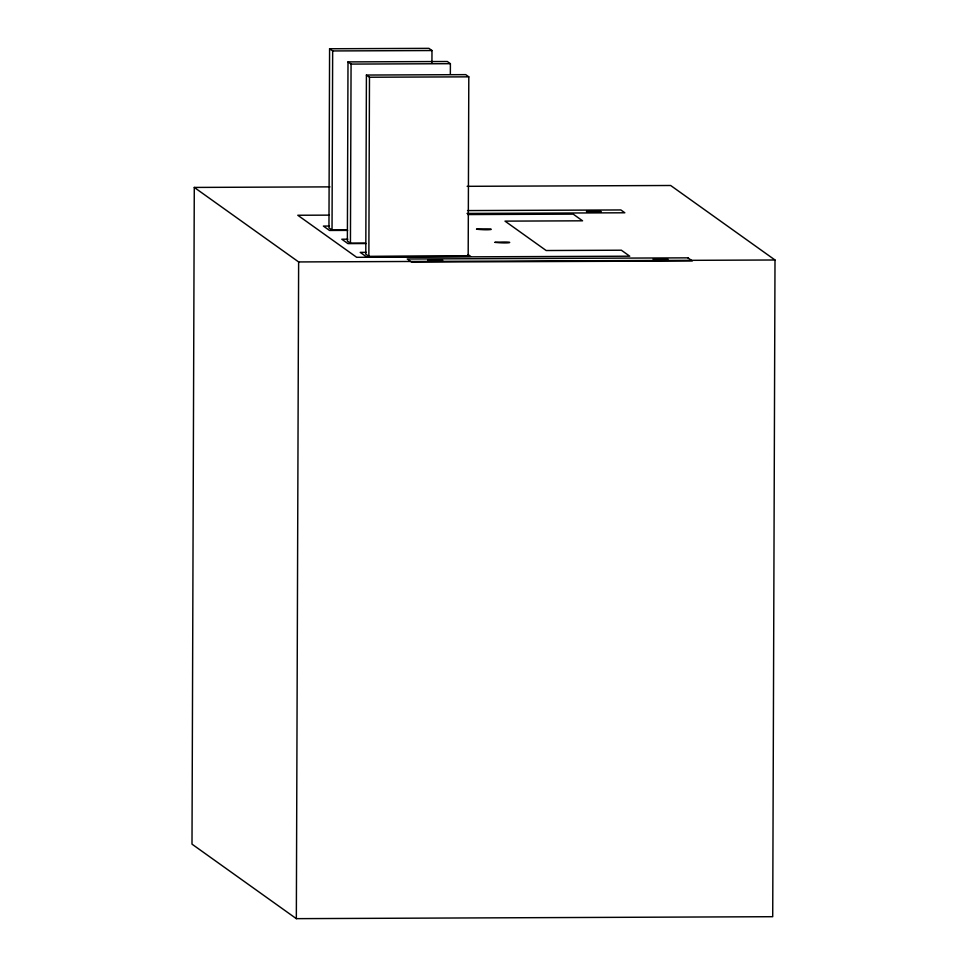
<?xml version="1.0" encoding="UTF-8"?>
<svg xmlns="http://www.w3.org/2000/svg" width="967" height="967" viewBox="0 0 967 967"><rect width="100%" height="100%" fill="white"/><g stroke="black" fill="none" stroke-linecap="round" stroke-linejoin="round"><path stroke-width="1.45" d="M329.965 186.873L194.282 187.429L191.998 844.143L296.337 918.65L772.718 916.704L775.002 259.99L670.663 185.495L467.146 186.317M296.337 918.65L298.634 261.936L194.282 187.429M431.935 62.577L431.983 50.538L428.913 48.35L329.59 48.761L328.961 227.861L332.032 230.049L347.08 229.989M332.032 230.049L332.66 50.949L329.59 48.761M450.356 74.229L450.392 63.689L447.322 61.501L347.999 61.9L347.371 241.013L350.441 243.2L365.49 243.14M350.441 243.2L351.069 64.088L347.999 61.9M366.408 75.051L365.792 254.152L368.862 256.34L468.185 255.941L468.802 76.84L465.743 74.64L366.408 75.051L369.479 77.239L468.802 76.84M368.862 256.34L369.479 77.239M332.66 50.949L431.983 50.538M351.069 64.088L450.392 63.689M467.545 210.576L620.862 209.948L624.827 212.788L467.013 213.429M329.396 215.133L297.788 215.254L356.678 257.307L629.735 256.195L621.358 250.211L546.174 250.526L505.004 221.129L582.557 220.814L573.201 214.13L467.859 214.565M329.433 226.048L323.389 226.073L329.529 230.46L347.649 230.388M347.842 239.2L341.798 239.224L347.939 243.611L366.058 243.539M366.263 252.351L360.22 252.375L366.36 256.751L470.566 256.328L468.113 254.575M298.634 261.936L775.002 259.99M428.055 260.087C444.832 261.876 450.332 258.805 428.055 260.087M476.562 229.191C493.339 230.992 498.827 227.91 476.562 229.191M494.971 242.342C511.748 244.131 517.248 241.061 494.971 242.342M586.534 211.531C603.311 213.32 608.811 210.25 586.534 211.531M653.281 259.192C670.058 260.981 675.558 257.911 653.281 259.192M687.948 257.851L407.264 258.999L411.628 262.105L692.299 260.957L687.948 257.851"/></g></svg>
